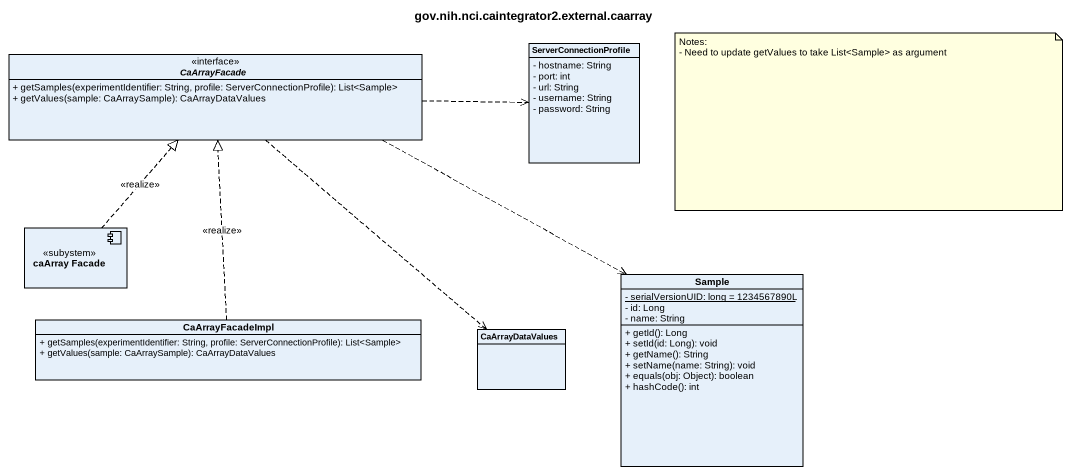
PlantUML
@startuml
title gov.nih.nci.caintegrator2.external.caarray
allowmixing
hide circle
hide empty members
skinparam classAttributeIconSize 0
class ServerConnectionProfile {
  - hostname: String
  - port: int
  - url: String
  - username: String
  - password: String
}
interface CaArrayFacade <<interface>> {
  + getSamples(experimentIdentifier: String, profile: ServerConnectionProfile): List<Sample>
  + getValues(sample: CaArraySample): CaArrayDataValues
}
component "caArray Facade" as caArray_Facade <<subystem>>
class Sample {
  {static} - serialVersionUID: long = 1234567890L
  - id: Long
  - name: String
  + getId(): Long
  + setId(id: Long): void
  + getName(): String
  + setName(name: String): void
  + equals(obj: Object): boolean
  + hashCode(): int
}
class CaArrayFacadeImpl {
  + getSamples(experimentIdentifier: String, profile: ServerConnectionProfile): List<Sample>
  + getValues(sample: CaArraySample): CaArrayDataValues
}
class CaArrayDataValues
CaArrayFacade .right.> ServerConnectionProfile
CaArrayFacade .right.> Sample
CaArrayFacade ..> CaArrayDataValues
caArray_Facade .up.|> CaArrayFacade : <<realize>>
CaArrayFacadeImpl .up.|> CaArrayFacade : <<realize>>
note as N1
  Notes:
  - Need to update getValues to take List<Sample> as argument
end note
@enduml
